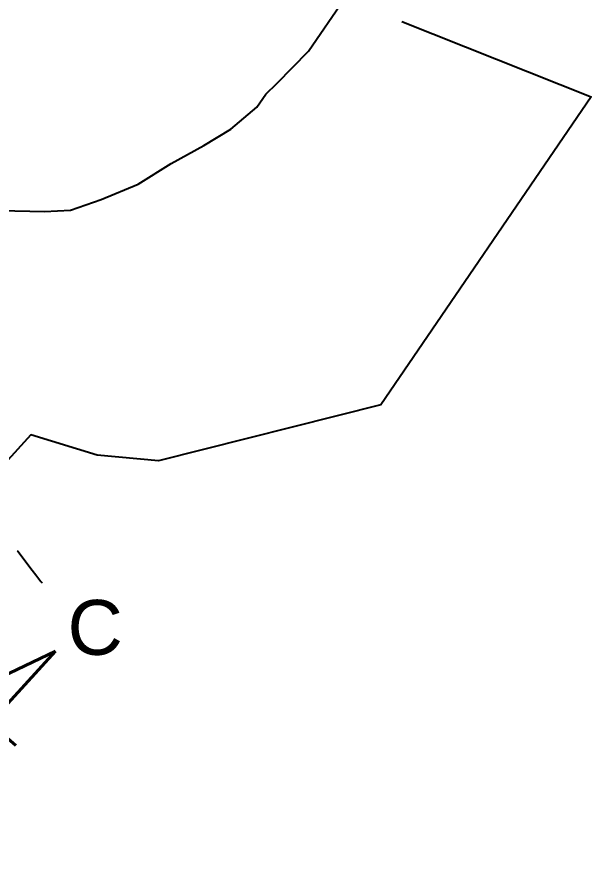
# Model space of a CAD drawing. Header units: metres. Extents: x 708941 to 724052, y 5405153 to 5413472.
# Drawn here: x 710540.2 to 710749.5, y 5412354.8 to 5412662.9 of the extents above; entities that cross this region are included whole.
import ezdxf

# ---------------------------------------------------------------- set-up
doc = ezdxf.new("R2010")
doc.units = ezdxf.units.M
doc.header["$LTSCALE"] = 12.7
doc.header["$MEASUREMENT"] = 0
doc.linetypes.add('ACAD_ISO08W100', pattern=[36, 24, -3, 6, -3])
for name, color, linetype in [('CONT-MNR1', 251, 'Continuous'), ('poligono colbun', 7, 'Continuous'), ('texto', 7, 'Continuous')]:
    doc.layers.add(name, color=color, linetype=linetype)
doc.layers.add('corte', color=214, linetype='ACAD_ISO08W100', lineweight=40)

msp = doc.modelspace()

# ---------------------------------------------------------------- linework, layer by layer
at = {"layer": 'CONT-MNR1', "elevation": 249, "flags": 128}
msp.add_lwpolyline([(710540.23, 5412468.36), (710540.45, 5412468.08), (710542.39, 5412465.56), (710544.17, 5412463.25), (710545.75, 5412461.19), (710547.09, 5412459.44), (710548.15, 5412458.05), (710548.91, 5412457.06), (710549.32, 5412456.54)], dxfattribs=at)
at = {"layer": 'corte', "color": 6}
msp.add_lwpolyline([(710486.99, 5412358.2), (710554.26, 5412431.69), (710519.33, 5412415.1), (710539.78, 5412397.33)], dxfattribs=at)
msp.add_lwpolyline([(710486.99, 5412358.2), (710554.26, 5412431.69), (710519.33, 5412415.1), (710539.78, 5412397.33)], dxfattribs=at)
at = {"layer": 'poligono colbun', "color": 252, "linetype": 'Continuous'}
for points in [[(710534.03, 5412592.34), (710550.21, 5412591.94), (710559.65, 5412592.45), (710570.93, 5412596.3), (710584.32, 5412601.86), (710596.43, 5412609.51), (710608.37, 5412615.99), (710618.23, 5412621.93), (710627.71, 5412629.94), (710630.91, 5412634.72), (710634.91, 5412638.58), (710646.54, 5412650.36), (710659.52, 5412669.47)], [(710680.57, 5412661.16), (710749.55, 5412633.78), (710672.84, 5412521.48), (710591.85, 5412501.1), (710569.48, 5412503.18), (710545.27, 5412510.5), (710535.63, 5412499.99), (710482.02, 5412401.56), (710525.42, 5412295.94), (710537.45, 5412259.96), (710556.21, 5412203.44), (710581.34, 5412134.03), (710603.17, 5412080.93), (710634.57, 5412017.81), (710573.1, 5411968.4), (710503.78, 5411906.89), (710265.44, 5411723.21), (710082.77, 5411586.69), (709941.61, 5411481.35), (709909.89, 5411479.81), (709854.1, 5411506.46), (709655.99, 5411275.74), (709654.54, 5411277.23)]]:
    msp.add_lwpolyline(points, dxfattribs=at)

# ---------------------------------------------------------------- texts
at = {"layer": 'corte', "color": 0, "insert": (710558.62, 5412450.34), "char_height": 20, "width": 758.2044, "attachment_point": 1}
msp.add_mtext('{\\fArial|b0|i0|c0|p34;C}', dxfattribs=at)
at = {"layer": 'texto', "color": 0, "insert": (710558.62, 5412450.34), "char_height": 20, "width": 758.2044, "attachment_point": 1}
msp.add_mtext('{\\fArial|b0|i0|c0|p34;C}', dxfattribs=at)

doc.saveas('drawing.dxf')
